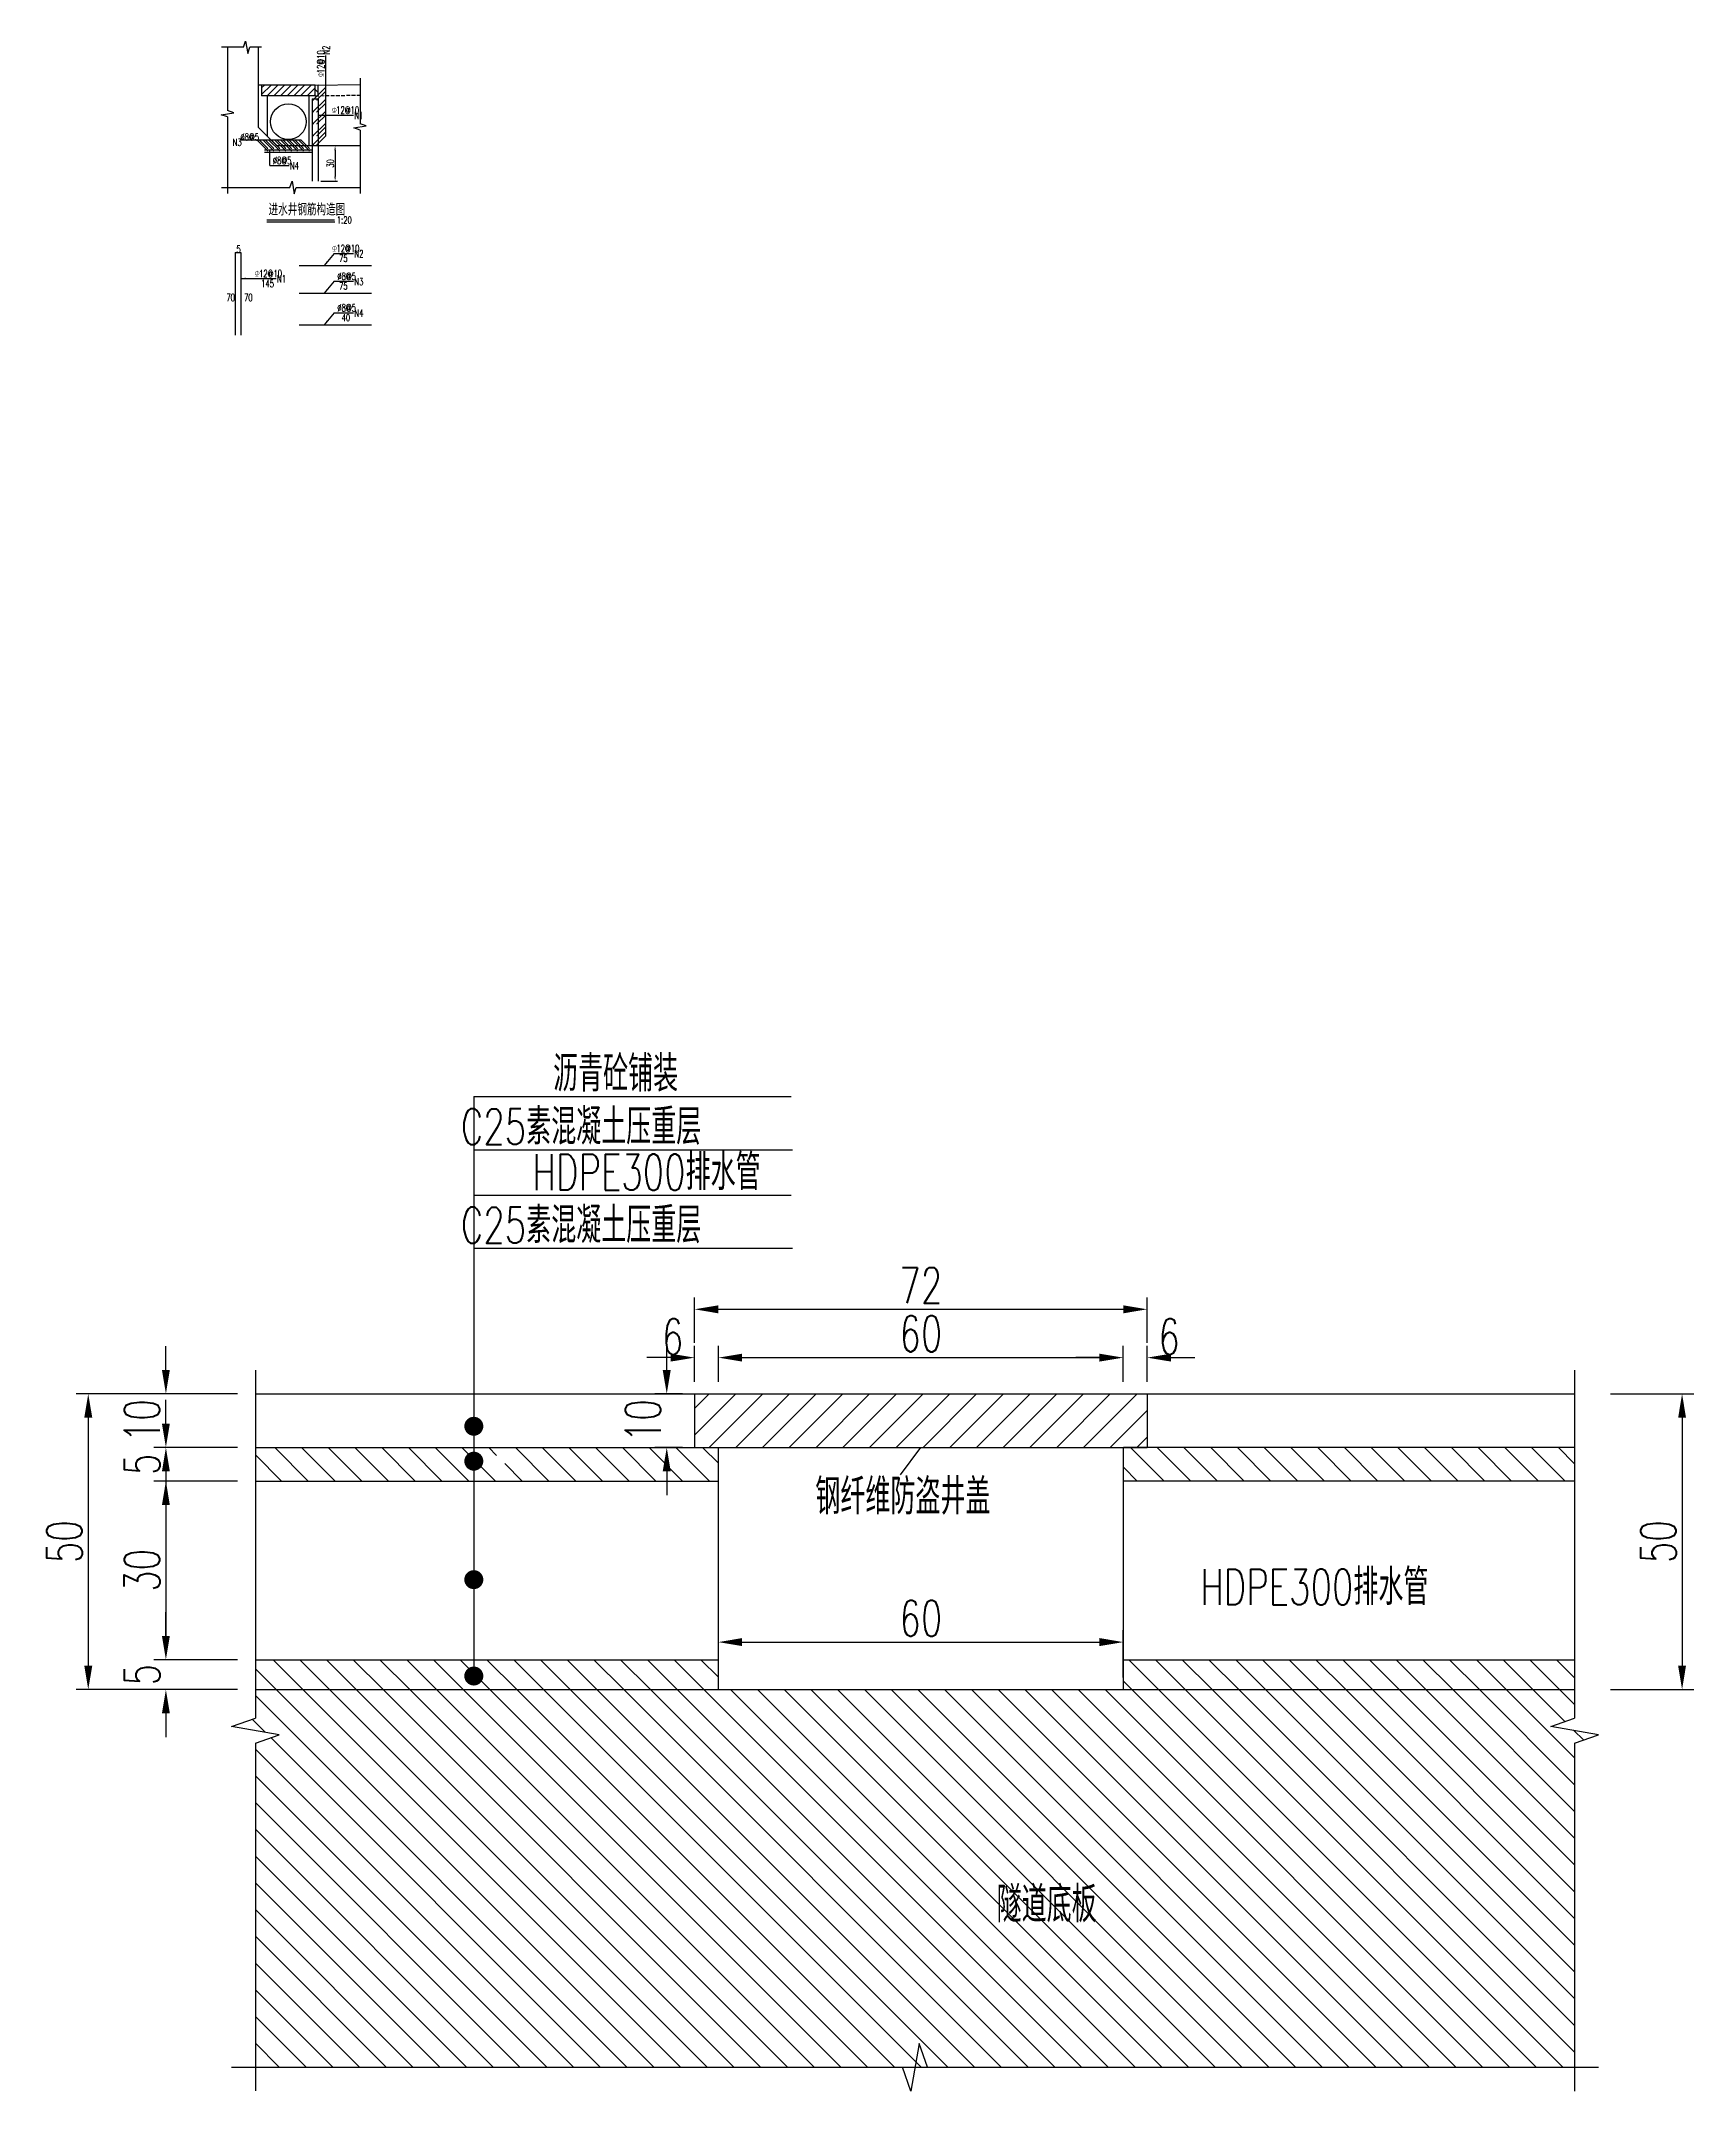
# Model space of a CAD drawing. Header units: millimetres. Extents: x -3172 to 9280, y -13936 to 13830.
# Drawn here: x -1521 to -133, y -12395 to -10675 of the extents above; entities that cross this region are included whole.
import ezdxf

# ---------------------------------------------------------------- set-up
doc = ezdxf.new("R2010")
doc.units = ezdxf.units.MM
doc.header["$LTSCALE"] = 0.25
doc.header["$MEASUREMENT"] = 0
doc.linetypes.add('HIDDEN', pattern=[0.35, 0.25, -0.1])
for name, color, linetype in [('TEXT', 7, 'Continuous'), ('尺寸', 7, 'Continuous'), ('文字', 7, 'Continuous'), ('结构', 1, 'Continuous'), ('钢筋', 1, 'Continuous'), ('防盗井盖', 1, 'Continuous'), ('隧道断面结构', 7, 'Continuous')]:
    doc.layers.add(name, color=color, linetype=linetype)
doc.styles.get("Standard").update_dxf_attribs({"font": 'simplex1.shx', "width": 0.7, "bigfont": 'hztxt.shx'})
doc.dimstyles.new('2', dxfattribs={"dimscale": 2, "dimtxt": 3, "dimasz": 2, "dimexe": 1, "dimexo": 1, "dimgap": 0.5, "dimtad": 1, "dimdec": 1, "dimdsep": 46, "dimtxsty": 'Standard', "dimcen": 0.5, "dimadec": 0, "dimazin": 0, "dimtfac": 1, "dimtdec": 1, "dimtofl": 0, "dimtmove": 2, "dimatfit": 3, "dimfxl": 0, "dimtolj": 1, "dimtzin": 0, "dimarcsym": 0})
doc.dimstyles.new('20', dxfattribs={"dimscale": 10, "dimtxt": 3, "dimasz": 2, "dimexe": 1, "dimexo": 1, "dimgap": 0.5, "dimtad": 1, "dimdec": 1, "dimlfac": 0.2, "dimdsep": 46, "dimtxsty": 'Standard', "dimcen": 0.5, "dimadec": 0, "dimazin": 0, "dimtfac": 1, "dimtdec": 1, "dimtofl": 0, "dimtmove": 2, "dimatfit": 3, "dimfxl": 0, "dimtolj": 1, "dimtzin": 0, "dimarcsym": 0})
pattern_1 = [(135, (-219912.265, 75463.933), (-11.2253202, -11.2253202), [])]

# ---------------------------------------------------------------- blocks, each defined once
blk = doc.blocks.new('*D60')
at = {"layer": 'Defpoints', "color": 0}
for p in [(-591.9, -11739.1), (-971.9, -11777.4), (-591.9, -11777.4)]:
    blk.add_point(p, dxfattribs=at)
at = {"layer": 'TEXT', "color": 0, "lineweight": -2}
for p, q in [((-971.9, -11767.4), (-971.9, -11729.1)), ((-591.9, -11767.4), (-591.9, -11729.1)), ((-951.9, -11739.1), (-611.9, -11739.1))]:
    blk.add_line(p, q, dxfattribs=at)
at = {"layer": 'TEXT', "color": 0}
for points in [[(-951.9, -11735.8), (-951.9, -11742.5), (-971.9, -11739.1)], [(-611.9, -11735.8), (-611.9, -11742.5), (-591.9, -11739.1)]]:
    blk.add_solid(points, dxfattribs=at)
at = {"layer": 'TEXT', "color": 0, "insert": (-781.9, -11719.1), "char_height": 30, "attachment_point": 5}
blk.add_mtext('\\A1;72', dxfattribs=at)
blk = doc.blocks.new('*D135')
at = {"layer": 'Defpoints', "color": 0}
for p in [(-611.9, -12018.5), (-951.9, -12058.3), (-611.9, -12058.3)]:
    blk.add_point(p, dxfattribs=at)
at = {"layer": 'TEXT', "color": 0, "lineweight": -2}
for p, q in [((-951.9, -12048.3), (-951.9, -12008.5)), ((-611.9, -12048.3), (-611.9, -12008.5)), ((-931.9, -12018.5), (-631.9, -12018.5))]:
    blk.add_line(p, q, dxfattribs=at)
at = {"layer": 'TEXT', "color": 0}
for points in [[(-931.9, -12015.1), (-931.9, -12021.8), (-951.9, -12018.5)], [(-631.9, -12015.1), (-631.9, -12021.8), (-611.9, -12018.5)]]:
    blk.add_solid(points, dxfattribs=at)
at = {"layer": 'TEXT', "color": 0, "insert": (-781.9, -11998.5), "char_height": 30, "attachment_point": 5}
blk.add_mtext('\\A1;60', dxfattribs=at)
blk = doc.blocks.new('*D138')
at = {"layer": 'Defpoints', "color": 0}
for p in [(-1340.6, -11810.1), (-1415.7, -11855.1), (-1340.6, -11855.1)]:
    blk.add_point(p, dxfattribs=at)
at = {"layer": 'TEXT', "color": 0, "lineweight": -2}
for p, q in [((-1415.7, -11790.1), (-1415.7, -11770.1)), ((-1355.7, -11810.1), (-1425.7, -11810.1)), ((-1355.7, -11855.1), (-1425.7, -11855.1)), ((-1415.7, -11875.1), (-1415.7, -11895.1))]:
    blk.add_line(p, q, dxfattribs=at)
at = {"layer": 'TEXT', "color": 0}
for points in [[(-1419, -11790.1), (-1412.4, -11790.1), (-1415.7, -11810.1)], [(-1419, -11875.1), (-1412.4, -11875.1), (-1415.7, -11855.1)]]:
    blk.add_solid(points, dxfattribs=at)
at = {"layer": 'TEXT', "color": 0, "insert": (-1435.7, -11832.6), "char_height": 30, "attachment_point": 5, "rotation": 90}
blk.add_mtext('\\A1;10', dxfattribs=at)
blk = doc.blocks.new('*D139')
at = {"layer": 'Defpoints', "color": 0}
for p in [(-1340.6, -11855.1), (-1415.7, -11883.3), (-1340.6, -11883.3)]:
    blk.add_point(p, dxfattribs=at)
at = {"layer": 'TEXT', "color": 0, "lineweight": -2}
for p, q in [((-1415.7, -11835.1), (-1415.7, -11815.1)), ((-1355.7, -11855.1), (-1425.7, -11855.1)), ((-1355.7, -11883.3), (-1425.7, -11883.3)), ((-1415.7, -11903.3), (-1415.7, -11923.3))]:
    blk.add_line(p, q, dxfattribs=at)
at = {"layer": 'TEXT', "color": 0}
for points in [[(-1419, -11835.1), (-1412.4, -11835.1), (-1415.7, -11855.1)], [(-1419, -11903.3), (-1412.4, -11903.3), (-1415.7, -11883.3)]]:
    blk.add_solid(points, dxfattribs=at)
at = {"layer": 'TEXT', "color": 0, "insert": (-1435.7, -11869.2), "char_height": 30, "attachment_point": 5, "rotation": 90}
blk.add_mtext('\\A1;5', dxfattribs=at)
blk = doc.blocks.new('*D140')
at = {"layer": 'Defpoints', "color": 0}
for p in [(-1340.6, -11883.3), (-1415.7, -12033.3), (-1340.6, -12033.3)]:
    blk.add_point(p, dxfattribs=at)
at = {"layer": 'TEXT', "color": 0, "lineweight": -2}
for p, q in [((-1355.7, -11883.3), (-1425.7, -11883.3)), ((-1415.7, -11903.3), (-1415.7, -12013.3)), ((-1355.7, -12033.3), (-1425.7, -12033.3))]:
    blk.add_line(p, q, dxfattribs=at)
at = {"layer": 'TEXT', "color": 0}
for points in [[(-1419, -11903.3), (-1412.4, -11903.3), (-1415.7, -11883.3)], [(-1419, -12013.3), (-1412.4, -12013.3), (-1415.7, -12033.3)]]:
    blk.add_solid(points, dxfattribs=at)
at = {"layer": 'TEXT', "color": 0, "insert": (-1435.7, -11958.3), "char_height": 30, "attachment_point": 5, "rotation": 90}
blk.add_mtext('\\A1;30', dxfattribs=at)
blk = doc.blocks.new('*D141')
at = {"layer": 'Defpoints', "color": 0}
for p in [(-1340.6, -12033.3), (-1415.7, -12058.3), (-1340.6, -12058.3)]:
    blk.add_point(p, dxfattribs=at)
at = {"layer": 'TEXT', "color": 0, "lineweight": -2}
for p, q in [((-1415.7, -12013.3), (-1415.7, -11993.3)), ((-1355.7, -12033.3), (-1425.7, -12033.3)), ((-1355.7, -12058.3), (-1425.7, -12058.3)), ((-1415.7, -12078.3), (-1415.7, -12098.3))]:
    blk.add_line(p, q, dxfattribs=at)
at = {"layer": 'TEXT', "color": 0}
for points in [[(-1419, -12013.3), (-1412.4, -12013.3), (-1415.7, -12033.3)], [(-1419, -12078.3), (-1412.4, -12078.3), (-1415.7, -12058.3)]]:
    blk.add_solid(points, dxfattribs=at)
at = {"layer": 'TEXT', "color": 0, "insert": (-1435.7, -12045.8), "char_height": 30, "attachment_point": 5, "rotation": 90}
blk.add_mtext('\\A1;5', dxfattribs=at)
blk = doc.blocks.new('*D67')
at = {"layer": 'Defpoints', "color": 0}
for p in [(-1390.6, -11810.1), (-1480.9, -12058.3), (-1390.6, -12058.3)]:
    blk.add_point(p, dxfattribs=at)
at = {"layer": 'TEXT', "color": 0, "lineweight": -2}
for p, q in [((-1420.9, -11810.1), (-1490.9, -11810.1)), ((-1480.9, -11830.1), (-1480.9, -12038.3)), ((-1420.9, -12058.3), (-1490.9, -12058.3))]:
    blk.add_line(p, q, dxfattribs=at)
at = {"layer": 'TEXT', "color": 0}
for points in [[(-1484.2, -11830.1), (-1477.5, -11830.1), (-1480.9, -11810.1)], [(-1484.2, -12038.3), (-1477.5, -12038.3), (-1480.9, -12058.3)]]:
    blk.add_solid(points, dxfattribs=at)
at = {"layer": 'TEXT', "color": 0, "insert": (-1500.9, -11934.2), "char_height": 30, "attachment_point": 5, "rotation": 90}
blk.add_mtext('\\A1;50', dxfattribs=at)
blk = doc.blocks.new('*D68')
at = {"layer": 'Defpoints', "color": 0}
for p in [(-233, -11810.1), (-233, -12058.3), (-142.8, -12058.3)]:
    blk.add_point(p, dxfattribs=at)
at = {"layer": 'TEXT', "color": 0, "lineweight": -2}
for p, q in [((-202.8, -11810.1), (-132.8, -11810.1)), ((-142.8, -11830.1), (-142.8, -12038.3)), ((-202.8, -12058.3), (-132.8, -12058.3))]:
    blk.add_line(p, q, dxfattribs=at)
at = {"layer": 'TEXT', "color": 0}
for points in [[(-146.1, -11830.1), (-139.5, -11830.1), (-142.8, -11810.1)], [(-146.1, -12038.3), (-139.5, -12038.3), (-142.8, -12058.3)]]:
    blk.add_solid(points, dxfattribs=at)
at = {"layer": 'TEXT', "color": 0, "insert": (-162.8, -11934.2), "char_height": 30, "attachment_point": 5, "rotation": 90}
blk.add_mtext('\\A1;50', dxfattribs=at)
blk = doc.blocks.new('*D93')
at = {"layer": 'Defpoints', "color": 0}
for p in [(-971.9, -11810.1), (-995.2, -11855.1), (-971.9, -11855.1)]:
    blk.add_point(p, dxfattribs=at)
at = {"layer": 'TEXT', "color": 0, "lineweight": -2}
for p, q in [((-995.2, -11790.1), (-995.2, -11770.1)), ((-981.9, -11810.1), (-1005.2, -11810.1)), ((-981.9, -11855.1), (-1005.2, -11855.1)), ((-995.2, -11875.1), (-995.2, -11895.1))]:
    blk.add_line(p, q, dxfattribs=at)
at = {"layer": 'TEXT', "color": 0}
for points in [[(-998.6, -11790.1), (-991.9, -11790.1), (-995.2, -11810.1)], [(-998.6, -11875.1), (-991.9, -11875.1), (-995.2, -11855.1)]]:
    blk.add_solid(points, dxfattribs=at)
at = {"layer": 'TEXT', "color": 0, "insert": (-1015.2, -11832.6), "char_height": 30, "attachment_point": 5, "rotation": 90}
blk.add_mtext('\\A1;10', dxfattribs=at)
blk = doc.blocks.new('*D94')
at = {"layer": 'Defpoints', "color": 0}
for p in [(-951.9, -11779.7), (-971.9, -11810.1), (-951.9, -11810.1)]:
    blk.add_point(p, dxfattribs=at)
at = {"layer": 'TEXT', "color": 0, "lineweight": -2}
for p, q in [((-971.9, -11800.1), (-971.9, -11769.7)), ((-951.9, -11800.1), (-951.9, -11769.7)), ((-991.9, -11779.7), (-1011.9, -11779.7)), ((-931.9, -11779.7), (-911.9, -11779.7))]:
    blk.add_line(p, q, dxfattribs=at)
at = {"layer": 'TEXT', "color": 0}
for points in [[(-991.9, -11776.4), (-991.9, -11783), (-971.9, -11779.7)], [(-931.9, -11776.4), (-931.9, -11783), (-951.9, -11779.7)]]:
    blk.add_solid(points, dxfattribs=at)
at = {"layer": 'TEXT', "color": 0, "insert": (-990.3, -11762.2), "char_height": 30, "attachment_point": 5}
blk.add_mtext('\\A1;6', dxfattribs=at)
blk = doc.blocks.new('*D95')
at = {"layer": 'Defpoints', "color": 0}
for p in [(-611.9, -11779.7), (-951.9, -11810.1), (-611.9, -11810.1)]:
    blk.add_point(p, dxfattribs=at)
at = {"layer": 'TEXT', "color": 0, "lineweight": -2}
for p, q in [((-951.9, -11800.1), (-951.9, -11769.7)), ((-611.9, -11800.1), (-611.9, -11769.7)), ((-931.9, -11779.7), (-631.9, -11779.7))]:
    blk.add_line(p, q, dxfattribs=at)
at = {"layer": 'TEXT', "color": 0}
for points in [[(-931.9, -11776.4), (-931.9, -11783), (-951.9, -11779.7)], [(-631.9, -11776.4), (-631.9, -11783), (-611.9, -11779.7)]]:
    blk.add_solid(points, dxfattribs=at)
at = {"layer": 'TEXT', "color": 0, "insert": (-781.9, -11759.7), "char_height": 30, "attachment_point": 5}
blk.add_mtext('\\A1;60', dxfattribs=at)
blk = doc.blocks.new('*D96')
at = {"layer": 'Defpoints', "color": 0}
for p in [(-611.9, -11779.7), (-611.9, -11810.1), (-591.9, -11810.1)]:
    blk.add_point(p, dxfattribs=at)
at = {"layer": 'TEXT', "color": 0, "lineweight": -2}
for p, q in [((-611.9, -11800.1), (-611.9, -11769.7)), ((-591.9, -11800.1), (-591.9, -11769.7)), ((-631.9, -11779.7), (-651.9, -11779.7)), ((-571.9, -11779.7), (-551.9, -11779.7))]:
    blk.add_line(p, q, dxfattribs=at)
at = {"layer": 'TEXT', "color": 0}
for points in [[(-631.9, -11776.4), (-631.9, -11783), (-611.9, -11779.7)], [(-571.9, -11776.4), (-571.9, -11783), (-591.9, -11779.7)]]:
    blk.add_solid(points, dxfattribs=at)
at = {"layer": 'TEXT', "color": 0, "insert": (-573.5, -11762.2), "char_height": 30, "attachment_point": 5}
blk.add_mtext('\\A1;6', dxfattribs=at)
blk = doc.blocks.new('*D39')
at = {"layer": 'Defpoints', "color": 0}
for p in [(-1287.9, -10762.3), (-1287.9, -10792.3), (-1273.6, -10792.3)]:
    blk.add_point(p, dxfattribs=at)
at = {"layer": 'TEXT', "color": 0, "lineweight": -2}
for p, q in [((-1285.6, -10762.3), (-1271.6, -10762.3)), ((-1273.6, -10766.3), (-1273.6, -10788.3)), ((-1285.6, -10792.3), (-1271.6, -10792.3))]:
    blk.add_line(p, q, dxfattribs=at)
at = {"layer": 'TEXT', "color": 0}
for points in [[(-1274.3, -10766.3), (-1273, -10766.3), (-1273.6, -10762.3)], [(-1274.3, -10788.3), (-1273, -10788.3), (-1273.6, -10792.3)]]:
    blk.add_solid(points, dxfattribs=at)
at = {"layer": 'TEXT', "color": 0, "insert": (-1277.6, -10777.3), "char_height": 6, "attachment_point": 5, "rotation": 90}
blk.add_mtext('\\A1;30', dxfattribs=at)
blk = doc.blocks.new('二级钢筋')
at = {"layer": '文字'}
h = blk.add_hatch(color=256, dxfattribs=at)
edge = h.paths.add_edge_path(flags=16)
edge.add_ellipse((1.4, 11.8), major_axis=(8.14, 0), ratio=0.839578, start_angle=0, end_angle=360)
edge = h.paths.add_edge_path()
edge.add_spline(control_points=[(10.9, 11.8), (10.9, 12.4), (10.8, 13), (10.4, 14.6), (9.9, 15.5), (8.7, 17.1), (7.9, 17.8), (6.1, 19), (5.1, 19.4), (3, 19.9), (1.9, 20), (-0.2, 19.9), (-1.3, 19.7), (-3.4, 19), (-4.3, 18.5), (-5.9, 17.2), (-6.6, 16.4), (-7.7, 14.6), (-8, 13.7), (-8.3, 11.7), (-8.2, 10.7), (-7.6, 8.8), (-7.1, 7.9), (-5.8, 6.3), (-5, 5.6), (-3.2, 4.5), (-2.2, 4.1), (-0.1, 3.6), (1, 3.5), (3.2, 3.6), (4.2, 3.9), (6.2, 4.6), (7.2, 5.2), (8.8, 6.5), (9.5, 7.3), (10.4, 9.1), (10.8, 10), (10.9, 11.3), (10.9, 11.5), (10.9, 11.8)], knot_values=[0, 0, 0, 0, 0.218362, 0.218362, 0.57005, 0.57005, 0.921738, 0.921738, 1.273426, 1.273426, 1.625114, 1.625114, 1.976802, 1.976802, 2.32849, 2.32849, 2.680178, 2.680178, 3.031866, 3.031866, 3.383554, 3.383554, 3.735242, 3.735242, 4.086929, 4.086929, 4.438617, 4.438617, 4.790305, 4.790305, 5.141993, 5.141993, 5.493681, 5.493681, 5.845369, 5.845369, 6.197057, 6.197057, 6.283185, 6.283185, 6.283185, 6.283185], degree=3, periodic=0)
at = {"layer": '文字', "const_width": 1.4}
for points in [[(-6.7, 0), (6.7, 0)], [(3.7, 23.2), (0, 0)]]:
    blk.add_lwpolyline(points, dxfattribs=at)

msp = doc.modelspace()

# ---------------------------------------------------------------- hatches: boundary and pattern name
h = msp.add_hatch()
h.set_pattern_fill('ANSI31', color=8, scale=1.25, style=0)
h.set_pattern_definition([(45, (-232043.91, 79773.257), (-2.80633004, 2.80633004), [])])
h.paths.add_polyline_path([(-1290.39, -10711.54), (-1335.39, -10711.54), (-1335.39, -10720.54), (-1290.39, -10720.54)])
h = msp.add_hatch()
h.set_pattern_fill('ANSI31', color=8, scale=1.25, angle=90, style=0)
h.set_pattern_definition([(135, (-232057.3615, 79645.5337), (-2.80633004, -2.80633004), [])])
h.paths.add_polyline_path([(-1287.89, -10720.44), (-1287.89, -10711.44), (-1290.39, -10711.47), (-1290.39, -10720.47)])
h = msp.add_hatch()
h.set_pattern_fill('ANSI31', color=251, scale=5, style=0)
h.set_pattern_definition([(45, (-219912.265, 75463.933), (-11.2253202, 11.2253202), [])])
h.paths.add_polyline_path([(-591.88, -11855.11), (-591.88, -11810.11), (-971.88, -11810.11), (-971.88, -11855.11), (-951.88, -11855.11)])
h = msp.add_hatch(color=3)
h.paths.add_polyline_path([(-1165.17, -11837.3), (-1157.18, -11837.3), (-1157.18, -11845.28, -0.4142136)])
h.paths.add_polyline_path([(-1157.18, -11829.31), (-1157.18, -11837.3), (-1165.17, -11837.3, -0.4142136)])
h.paths.add_polyline_path([(-1157.18, -11829.31, -0.4142136), (-1149.2, -11837.3), (-1157.18, -11837.3)])
h.paths.add_polyline_path([(-1157.18, -11837.3), (-1149.2, -11837.3, -0.4142136), (-1157.18, -11845.28)])
h = msp.add_hatch(color=3)
h.paths.add_polyline_path([(-1157.18, -11832.16), (-1157.18, -11837.38), (-1162.41, -11837.38, -0.4142136)])
h.paths.add_polyline_path([(-1157.18, -11832.16, -0.4142136), (-1151.96, -11837.38), (-1157.18, -11837.38)])
h.paths.add_polyline_path([(-1162.41, -11837.38), (-1151.96, -11837.38, -1)])
h = msp.add_hatch()
h.set_pattern_fill('ANSI31', color=251, scale=5, angle=90, style=0)
h.set_pattern_definition(pattern_1)
h.paths.add_polyline_path([(-951.88, -11855.11), (-1136.12, -11855.11), (-1136.12, -11861.39, -0.4142136), (-1130.89, -11866.61, -1), (-1141.34, -11866.61, -0.4142136), (-1136.12, -11861.39), (-1136.12, -11855.11), (-1340.55, -11855.11), (-1340.55, -11883.26), (-951.88, -11883.26)])
h.paths.add_polyline_path([(-233.03, -11855.11), (-611.88, -11855.11), (-611.88, -11883.26), (-233.03, -11883.26)])
h = msp.add_hatch(color=3)
h.paths.add_polyline_path([(-1165.17, -11866.61), (-1157.18, -11866.61), (-1157.18, -11874.6, -0.4142136)])
h.paths.add_polyline_path([(-1157.18, -11858.63), (-1157.18, -11866.61), (-1165.17, -11866.61, -0.4142136)])
h.paths.add_polyline_path([(-1157.18, -11858.63, -0.4142136), (-1149.2, -11866.61), (-1157.18, -11866.61)])
h.paths.add_polyline_path([(-1157.18, -11866.61), (-1149.2, -11866.61, -0.4142136), (-1157.18, -11874.6)])
h = msp.add_hatch(color=3)
h.paths.add_polyline_path([(-1157.18, -11861.39), (-1157.18, -11866.61), (-1162.41, -11866.61, -0.4142136)])
h.paths.add_polyline_path([(-1157.18, -11861.39, -0.4142136), (-1151.96, -11866.61), (-1157.18, -11866.61)])
h.paths.add_polyline_path([(-1162.41, -11866.61), (-1151.96, -11866.61, -1)])
h = msp.add_hatch(color=3)
h.paths.add_polyline_path([(-1165.17, -11966.04), (-1157.18, -11966.04), (-1157.18, -11974.03, -0.4142136)])
h.paths.add_polyline_path([(-1157.18, -11958.06), (-1157.18, -11966.04), (-1165.17, -11966.04, -0.4142136)])
h.paths.add_polyline_path([(-1157.18, -11958.06, -0.4142136), (-1149.2, -11966.04), (-1157.18, -11966.04)])
h.paths.add_polyline_path([(-1157.18, -11966.04), (-1149.2, -11966.04, -0.4142136), (-1157.18, -11974.03)])
h = msp.add_hatch(color=3)
h.paths.add_polyline_path([(-1157.18, -11960.82), (-1157.18, -11966.04), (-1162.41, -11966.04, -0.4142136)])
h.paths.add_polyline_path([(-1157.18, -11960.82, -0.4142136), (-1151.96, -11966.04), (-1157.18, -11966.04)])
h.paths.add_polyline_path([(-1162.41, -11966.04), (-1151.96, -11966.04, -1)])
h = msp.add_hatch()
h.set_pattern_fill('ANSI31', color=251, scale=5, angle=90, style=0)
h.set_pattern_definition(pattern_1)
h.paths.add_polyline_path([(-951.88, -12033.26), (-1340.55, -12033.26), (-1340.55, -12058.26), (-951.88, -12058.26)])
h.paths.add_polyline_path([(-233.03, -12033.26), (-611.88, -12033.26), (-611.88, -12058.26), (-233.03, -12058.26)])
h = msp.add_hatch(color=3)
h.paths.add_polyline_path([(-1165.17, -12046.95), (-1157.18, -12046.95), (-1157.18, -12054.94, -0.4142136)])
h.paths.add_polyline_path([(-1157.18, -12038.97), (-1157.18, -12046.95), (-1165.17, -12046.95, -0.4142136)])
h.paths.add_polyline_path([(-1157.18, -12038.97, -0.4142136), (-1149.2, -12046.95), (-1157.18, -12046.95)])
h.paths.add_polyline_path([(-1157.18, -12046.95), (-1149.2, -12046.95, -0.4142136), (-1157.18, -12054.94)])
h = msp.add_hatch(color=3)
h.paths.add_polyline_path([(-1157.18, -12041.73), (-1157.18, -12046.95), (-1162.41, -12046.95, -0.4142136)])
h.paths.add_polyline_path([(-1157.18, -12041.73, -0.4142136), (-1151.96, -12046.95), (-1157.18, -12046.95)])
h.paths.add_polyline_path([(-1162.41, -12046.95), (-1151.96, -12046.95, -1)])
at = {"layer": 'TEXT'}
h = msp.add_hatch(dxfattribs=at)
h.set_pattern_fill('ANSI31', color=8, scale=5, angle=90, style=0)
h.set_pattern_definition(pattern_1)
h.paths.add_polyline_path([(-1340.55, -12058.26), (-1340.55, -12082.19), (-1360.55, -12089.19), (-1320.55, -12096.19), (-1340.55, -12103.19), (-1340.55, -12375.28), (-233.03, -12375.28), (-233.03, -12103.19), (-213.03, -12096.19), (-253.03, -12089.19), (-233.03, -12082.19), (-233.03, -12058.26)])
h.paths.add_polyline_path([(-730.79, -12216.22), (-621.77, -12216.22), (-621.77, -12261.22), (-730.79, -12261.22)], flags=24)

# ---------------------------------------------------------------- linework, layer by layer
at = {"color": 6}
for p, q in [((-1350.51, -10679.77), (-1368.97, -10679.77)), ((-1363.97, -10679.77), (-1363.97, -10732.95)), ((-1350.51, -10679.77), (-1348.76, -10674.52)), ((-1348.76, -10674.52), (-1347.01, -10685.02)), ((-1347.01, -10685.02), (-1345.26, -10679.77)), ((-1335.56, -10679.77), (-1345.26, -10679.77)), ((-1252.72, -10705.71), (-1252.72, -10744.02)), ((-1369.22, -10736.45), (-1358.72, -10734.7)), ((-1363.97, -10738.2), (-1369.22, -10736.45)), ((-1358.72, -10734.7), (-1363.97, -10732.95)), ((-1363.97, -10738.2), (-1363.97, -10802.55)), ((-1257.97, -10747.52), (-1247.47, -10745.77)), ((-1252.72, -10749.27), (-1257.97, -10747.52)), ((-1247.47, -10745.77), (-1252.72, -10744.02)), ((-1252.72, -10749.27), (-1252.72, -10802.55)), ((-1368.97, -10797.55), (-1311.56, -10797.55)), ((-1311.56, -10797.55), (-1309.81, -10792.3)), ((-1309.81, -10792.3), (-1308.06, -10802.8)), ((-1308.06, -10802.8), (-1306.31, -10797.55)), ((-1306.31, -10797.55), (-1252.72, -10797.55))]:
    msp.add_line(p, q, dxfattribs=at)
at = {"color": 3, "linetype": 'Continuous', "ltscale": 200}
for p, q in [((-1290.39, -10711.47), (-1252.72, -10710.97)), ((-1287.89, -10720.44), (-1287.89, -10711.41))]:
    msp.add_line(p, q, dxfattribs=at)
at = {"color": 3, "linetype": 'HIDDEN', "ltscale": 50}
msp.add_line((-1290.39, -10720.47), (-1252.72, -10719.97), dxfattribs=at)
for p, q in [((-1157.18, -11560.63), (-1157.18, -12046.95)), ((-1340.55, -11790.11), (-1340.55, -12082.19)), ((-233.03, -11790.11), (-233.03, -12082.19)), ((-1340.55, -11810.11), (-971.88, -11810.11)), ((-591.88, -11810.11), (-233.03, -11810.11)), ((-799.05, -11878.16), (-781.88, -11855.11)), ((-1360.55, -12089.19), (-1340.55, -12082.19)), ((-1320.55, -12096.19), (-1360.55, -12089.19)), ((-1340.55, -12103.19), (-1320.55, -12096.19)), ((-253.03, -12089.19), (-233.03, -12082.19)), ((-213.03, -12096.19), (-253.03, -12089.19)), ((-233.03, -12103.19), (-213.03, -12096.19)), ((-1340.55, -12103.19), (-1340.55, -12395.27)), ((-233.03, -12103.19), (-233.03, -12395.28)), ((-783.29, -12355.28), (-790.29, -12395.28)), ((-776.29, -12375.28), (-783.29, -12355.28)), ((-1360.55, -12375.28), (-213.03, -12375.28)), ((-790.29, -12395.28), (-797.29, -12375.28))]:
    msp.add_line(p, q)
at = {"color": 2}
for p, q in [((-971.88, -11810.11), (-591.88, -11810.11)), ((-971.88, -11810.11), (-971.88, -11855.11)), ((-591.88, -11810.11), (-591.88, -11855.11))]:
    msp.add_line(p, q, dxfattribs=at)
at = {"color": 1}
for p, q in [((-1340.55, -11855.11), (-951.88, -11855.11)), ((-971.88, -11855.11), (-591.88, -11855.11)), ((-951.88, -12058.26), (-951.88, -11855.11)), ((-611.88, -12058.26), (-611.88, -11855.11)), ((-233.03, -11855.11), (-611.88, -11855.11)), ((-1340.55, -11883.26), (-951.88, -11883.26)), ((-233.03, -11883.26), (-611.88, -11883.26)), ((-1340.55, -12033.26), (-951.88, -12033.26)), ((-611.88, -12033.26), (-233.03, -12033.26))]:
    msp.add_line(p, q, dxfattribs=at)
at = {"color": 5}
msp.add_circle((-1312.89, -10742.25), 15, dxfattribs=at)
for centre in [(-1157.18, -11866.61), (-1157.18, -11966.04), (-1157.18, -12046.95)]:
    msp.add_circle(centre, 5.22)
at = {"layer": 'TEXT', "color": 6}
for p, q in [((-1335.39, -10711.54), (-1337.89, -10711.54)), ((-1330.39, -10754.75), (-1330.39, -10720.54)), ((-1295.39, -10762.25), (-1295.39, -10720.54))]:
    msp.add_line(p, q, dxfattribs=at)
at = {"layer": '尺寸', "ltscale": 2}
for p, q in [((-1281.49, -10754.14), (-1281.49, -10686.7)), ((-1291.93, -10723.79), (-1281.49, -10713.35)), ((-1288.89, -10724.04), (-1281.49, -10716.64)), ((-1291.93, -10733.79), (-1281.49, -10723.35)), ((-1291.93, -10743.79), (-1281.49, -10733.35)), ((-1288.89, -10734.04), (-1281.49, -10726.64)), ((-1288.89, -10744.04), (-1281.49, -10736.64)), ((-1287.89, -10736.67), (-1258.3, -10736.67)), ((-1291.93, -10753.79), (-1281.49, -10743.35)), ((-1291.93, -10761.29), (-1281.49, -10750.85)), ((-1288.89, -10754.04), (-1281.49, -10746.64)), ((-1288.89, -10761.54), (-1281.49, -10754.14)), ((-1302.17, -10757.68), (-1353.45, -10757.68)), ((-1330.14, -10766.71), (-1339.17, -10757.68)), ((-1330.14, -10764.71), (-1337.17, -10757.68)), ((-1325.14, -10766.71), (-1334.17, -10757.68)), ((-1325.14, -10764.71), (-1332.17, -10757.68)), ((-1320.14, -10766.71), (-1329.17, -10757.68)), ((-1328.53, -10778.9), (-1328.53, -10765.75)), ((-1320.14, -10764.71), (-1327.17, -10757.68)), ((-1315.14, -10766.71), (-1324.17, -10757.68)), ((-1315.14, -10764.71), (-1322.17, -10757.68)), ((-1310.14, -10766.71), (-1319.17, -10757.68)), ((-1310.14, -10764.71), (-1317.17, -10757.68)), ((-1305.14, -10766.71), (-1314.17, -10757.68)), ((-1305.14, -10764.71), (-1312.17, -10757.68)), ((-1300.14, -10766.71), (-1309.17, -10757.68)), ((-1300.14, -10764.71), (-1307.17, -10757.68)), ((-1295.14, -10766.71), (-1304.17, -10757.68)), ((-1295.14, -10764.71), (-1302.17, -10757.68)), ((-1328.53, -10778.9), (-1312.26, -10778.9)), ((-1274.38, -10852.78), (-1282.83, -10862.86)), ((-1274.38, -10852.78), (-1258.11, -10852.78)), ((-1352.66, -10873.81), (-1323.08, -10873.81)), ((-1274.38, -10876.12), (-1282.83, -10886.2)), ((-1274.38, -10876.12), (-1258.11, -10876.12)), ((-1274.38, -10902.58), (-1282.83, -10912.66))]:
    msp.add_line(p, q, dxfattribs=at)
at = {"layer": '尺寸'}
for points in [[(-1283.89, -10736), (-1283.89, -10737.33), (-1287.89, -10736.67)], [(-1327.87, -10769.75), (-1329.2, -10769.75), (-1328.53, -10765.75)], [(-1348.66, -10873.14), (-1348.66, -10874.48), (-1352.66, -10873.81)], [(-1279.75, -10860.22), (-1280.77, -10859.36), (-1282.83, -10862.86)], [(-1279.75, -10883.56), (-1280.77, -10882.71), (-1282.83, -10886.2)], [(-1279.75, -10910.02), (-1280.77, -10909.16), (-1282.83, -10912.66)]]:
    msp.add_solid(points, dxfattribs=at)
at = {"layer": '文字'}
for p, q in [((-1273.9, -10826.69), (-1331.07, -10826.69)), ((-1274.38, -10902.58), (-1258.11, -10902.58)), ((-1157.18, -11560.63), (-890.72, -11560.63)), ((-1157.18, -11605.25), (-889.58, -11605.25)), ((-1157.18, -11643.28), (-890.72, -11643.28)), ((-1157.18, -11687.9), (-889.58, -11687.9))]:
    msp.add_line(p, q, dxfattribs=at)
at = {"layer": '文字', "const_width": 1}
msp.add_lwpolyline([(-1273.9, -10824.69), (-1331.07, -10824.69)], dxfattribs=at)
at = {"layer": '结构', "color": 7}
for p, q in [((-1337.89, -10747.25), (-1337.89, -10679.77)), ((-1337.89, -10747.25), (-1337.89, -10679.77)), ((-1337.89, -10747.25), (-1322.89, -10762.25)), ((-1322.89, -10762.25), (-1252.72, -10762.25))]:
    msp.add_line(p, q, dxfattribs=at)
at = {"layer": '钢筋'}
for p, q in [((-1292.89, -10723.04), (-1292.89, -10792.25)), ((-1292.89, -10723.04), (-1287.89, -10723.04)), ((-1287.89, -10723.04), (-1287.89, -10792.25)), ((-1332.89, -10765.75), (-1292.89, -10765.75)), ((-1332.89, -10767.75), (-1292.89, -10767.75)), ((-1357.66, -10852.16), (-1357.66, -10921.38)), ((-1357.66, -10852.16), (-1352.66, -10852.16)), ((-1352.66, -10852.16), (-1352.66, -10921.38)), ((-1303.79, -10862.86), (-1242.96, -10862.86)), ((-1303.79, -10886.2), (-1242.96, -10886.2)), ((-1303.79, -10912.66), (-1242.96, -10912.66))]:
    msp.add_line(p, q, dxfattribs=at)
at = {"layer": '钢筋', "color": 1, "const_width": 0.5}
for points in [[(-1292.14, -10724.08, 1), (-1291.64, -10723.99, 1)], [(-1292.14, -10734.08, 1), (-1291.64, -10734, 1)], [(-1289.14, -10724.08, 1), (-1288.64, -10723.99, 1)], [(-1289.14, -10734.08, 1), (-1288.64, -10734, 1)], [(-1292.14, -10744.08, 1), (-1291.64, -10744, 1)], [(-1292.14, -10754.08, 1), (-1291.64, -10754, 1)], [(-1289.14, -10744.08, 1), (-1288.64, -10744, 1)], [(-1289.14, -10754.08, 1), (-1288.64, -10754, 1)], [(-1330.64, -10764.8, 1), (-1330.14, -10764.71, 1)], [(-1330.64, -10766.8, 1), (-1330.14, -10766.71, 1)], [(-1325.64, -10764.8, 1), (-1325.14, -10764.71, 1)], [(-1325.64, -10766.8, 1), (-1325.14, -10766.71, 1)], [(-1320.64, -10764.8, 1), (-1320.14, -10764.71, 1)], [(-1320.64, -10766.8, 1), (-1320.14, -10766.71, 1)], [(-1315.64, -10764.8, 1), (-1315.14, -10764.71, 1)], [(-1315.64, -10766.8, 1), (-1315.14, -10766.71, 1)], [(-1310.64, -10764.8, 1), (-1310.14, -10764.71, 1)], [(-1310.64, -10766.8, 1), (-1310.14, -10766.71, 1)], [(-1305.64, -10764.8, 1), (-1305.14, -10764.71, 1)], [(-1305.64, -10766.8, 1), (-1305.14, -10766.71, 1)], [(-1300.64, -10764.8, 1), (-1300.14, -10764.71, 1)], [(-1300.64, -10766.8, 1), (-1300.14, -10766.71, 1)], [(-1295.64, -10764.8, 1), (-1295.14, -10764.71, 1)], [(-1295.64, -10766.8, 1), (-1295.14, -10766.71, 1)], [(-1292.14, -10761.58, 1), (-1291.64, -10761.5, 1)], [(-1289.14, -10761.58, 1), (-1288.64, -10761.5, 1)]]:
    msp.add_lwpolyline(points, format="xyb", close=True, dxfattribs=at)
at = {"layer": '防盗井盖', "color": 7}
for p, q in [((-1290.39, -10711.54), (-1335.39, -10711.54)), ((-1335.39, -10711.54), (-1335.39, -10720.54)), ((-1290.39, -10720.54), (-1290.39, -10711.47)), ((-1290.39, -10720.54), (-1335.39, -10720.54))]:
    msp.add_line(p, q, dxfattribs=at)
at = {"layer": '隧道断面结构', "color": 1, "linetype": 'Continuous', "ltscale": 200}
msp.add_line((-1340.55, -12058.26), (-233.03, -12058.26), dxfattribs=at)

# ---------------------------------------------------------------- block references
at = {"layer": '尺寸', "ltscale": 2, "xscale": 0.2000000000116415, "yscale": 0.1999999999825377, "zscale": 0.2, "rotation": 90}
msp.add_blockref('二级钢筋', (-1283.45, -10703.02), dxfattribs=at)
at = {"layer": '尺寸', "ltscale": 2, "xscale": 0.2000000000116415, "yscale": 0.1999999999970896, "zscale": 0.2}
for p in [(-1274.62, -10734.7), (-1339.39, -10871.85)]:
    msp.add_blockref('二级钢筋', p, dxfattribs=at)
at = {"layer": '文字', "xscale": 0.2000000000116415, "yscale": 0.1999999999970896, "zscale": 0.2}
msp.add_blockref('二级钢筋', (-1274.42, -10850.82), dxfattribs=at)

# ---------------------------------------------------------------- texts
at = {"width": 0.7}
msp.add_text('进水井钢筋构造图', height=10, dxfattribs=at).set_placement((-1329.51, -10821))
at = {"layer": '文字', "width": 0.7}
for s, height, p in [('1:20', 6, (-1272.19, -10827.83)), ('HDPE300排水管', 30, (-547.44, -11987.26))]:
    msp.add_text(s, height=height, dxfattribs=at).set_placement(p)
at = {"layer": '文字', "char_height": 6, "width": 20.9159, "attachment_point": 1, "rotation": 90}
for s, insert in [(' 12@10', (-1288.64, -10704.43)), ('N2', (-1284.13, -10685.97))]:
    msp.add_mtext(s, dxfattribs=dict(at, insert=insert))
at = {"layer": '文字'}
for s, insert, char_height, width, attachment_point in [(' 12@10', (-1275.61, -10729.59), 6, 20.9159, 1), ('N1', (-1257.57, -10734.02), 6, 20.9159, 1), ('%%C8@5', (-1353.18, -10752.13), 6, 20.9159, 1), ('N3', (-1359.66, -10756.56), 6, 20.9159, 1), ('%%C8@5', (-1325.95, -10771.83), 6, 20.9159, 1), ('N4', (-1311.53, -10776.26), 6, 20.9159, 1), ('5', (-1356.45, -10846.22), 6, 20.9159, 1), (' 12@10', (-1275.41, -10845.7), 6, 20.9159, 1), ('75', (-1270.34, -10853.88), 6, 20.9159, 1), ('N2', (-1257.38, -10850.14), 6, 20.9159, 1), (' 12@10', (-1340.38, -10866.73), 6, 20.9159, 1), ('145', (-1335.75, -10875.09), 6, 20.9159, 1), ('N1', (-1322.34, -10871.17), 6, 20.9159, 1), ('%%C8@5', (-1271.79, -10869.05), 6, 20.9159, 1), ('N3', (-1257.38, -10873.48), 6, 20.9159, 1), ('70', (-1364.91, -10886.82), 6, 20.9159, 1), ('70', (-1350.08, -10886.82), 6, 20.9159, 1), ('75', (-1270.34, -10877.22), 6, 20.9159, 1), ('%%C8@5', (-1271.79, -10895.5), 6, 20.9159, 1), ('40', (-1268.21, -10903.68), 6, 20.9159, 1), ('N4', (-1257.38, -10899.94), 6, 20.9159, 1), ('沥青砼铺装', (-1038.16, -11541.4), 30, 294.9204, 5), ('^IC25素混凝土压重层', (-1074.38, -11586.02), 30, 428.2734, 5), ('HDPE300排水管', (-1012.23, -11624.05), 30, 372.9552, 5), ('^IC25素混凝土压重层', (-1074.38, -11668.67), 30, 428.2734, 5), ('钢纤维防盗井盖\\P^I', (-796.95, -11921.5), 30, 428.2734, 5), ('隧道底板', (-676.28, -12238.72), 30, 294.9204, 5)]:
    msp.add_mtext(s, dxfattribs=dict(at, insert=insert, char_height=char_height, width=width, attachment_point=attachment_point))

# ---------------------------------------------------------------- dimensions: what is measured, and where the dimension line sits
at = {"layer": 'TEXT'}
dim = msp.add_linear_dim(base=(-1273.63, -10792.25), p1=(-1287.89, -10762.25), p2=(-1287.89, -10792.25), angle=90, dimstyle='2', override={"dimtxsty": 'Standard'}, dxfattribs=at)
dim.commit()
dim.dimension.update_dxf_attribs({"geometry": '*D39', "text_midpoint": (-1277.63, -10777.25)})
for base, p1, p2, text, picture, middle in [((-591.88, -11739.14), (-971.88, -11777.43), (-591.88, -11777.43), '72', '*D60', (-781.88, -11719.14)), ((-611.88, -11779.7), (-951.88, -11810.11), (-611.88, -11810.11), '60', '*D95', (-781.88, -11759.7)), ((-611.88, -12018.46), (-951.88, -12058.26), (-611.88, -12058.26), '60', '*D135', (-781.88, -11998.46))]:
    dim = msp.add_linear_dim(base=base, p1=p1, p2=p2, text=text, dimstyle='20', dxfattribs=at)
    dim.commit()
    dim.dimension.update_dxf_attribs({"geometry": picture, "text_midpoint": middle})
dim = msp.add_linear_dim(base=(-951.88, -11779.7), p1=(-971.88, -11810.11), p2=(-951.88, -11810.11), text='6', dimstyle='20', dxfattribs=at)
dim.commit()
dim.dimension.update_dxf_attribs({"geometry": '*D94', "text_midpoint": (-990.26, -11762.2), "dimtype": 160})
dim = msp.add_linear_dim(base=(-611.88, -11779.7), p1=(-591.88, -11810.11), p2=(-611.88, -11810.11), angle=180, text='6', dimstyle='20', dxfattribs=at)
dim.commit()
dim.dimension.update_dxf_attribs({"geometry": '*D96', "text_midpoint": (-573.51, -11762.2), "dimtype": 160})
for base, p1, p2, text, picture, middle in [((-1415.7, -11855.11), (-1340.55, -11810.11), (-1340.55, -11855.11), '10', '*D138', (-1435.7, -11832.61)), ((-995.22, -11855.11), (-971.88, -11810.11), (-971.88, -11855.11), '10', '*D93', (-1015.22, -11832.61)), ((-1480.87, -12058.26), (-1390.62, -11810.11), (-1390.62, -12058.26), '50', '*D67', (-1500.87, -11934.19)), ((-1415.7, -11883.26), (-1340.55, -11855.11), (-1340.55, -11883.26), '5', '*D139', (-1435.7, -11869.19)), ((-142.79, -12058.26), (-233.03, -11810.11), (-233.03, -12058.26), '50', '*D68', (-162.79, -11934.19))]:
    dim = msp.add_linear_dim(base=base, p1=p1, p2=p2, angle=90, text=text, dimstyle='20', dxfattribs=at)
    dim.commit()
    dim.dimension.update_dxf_attribs({"geometry": picture, "text_midpoint": middle})
for base, p1, p2, picture, middle in [((-1415.7, -12033.26), (-1340.55, -11883.26), (-1340.55, -12033.26), '*D140', (-1435.7, -11958.26)), ((-1415.7, -12058.26), (-1340.55, -12033.26), (-1340.55, -12058.26), '*D141', (-1435.7, -12045.76))]:
    dim = msp.add_linear_dim(base=base, p1=p1, p2=p2, angle=90, dimstyle='20', dxfattribs=at)
    dim.commit()
    dim.dimension.update_dxf_attribs({"geometry": picture, "text_midpoint": middle})

doc.saveas('drawing.dxf')
